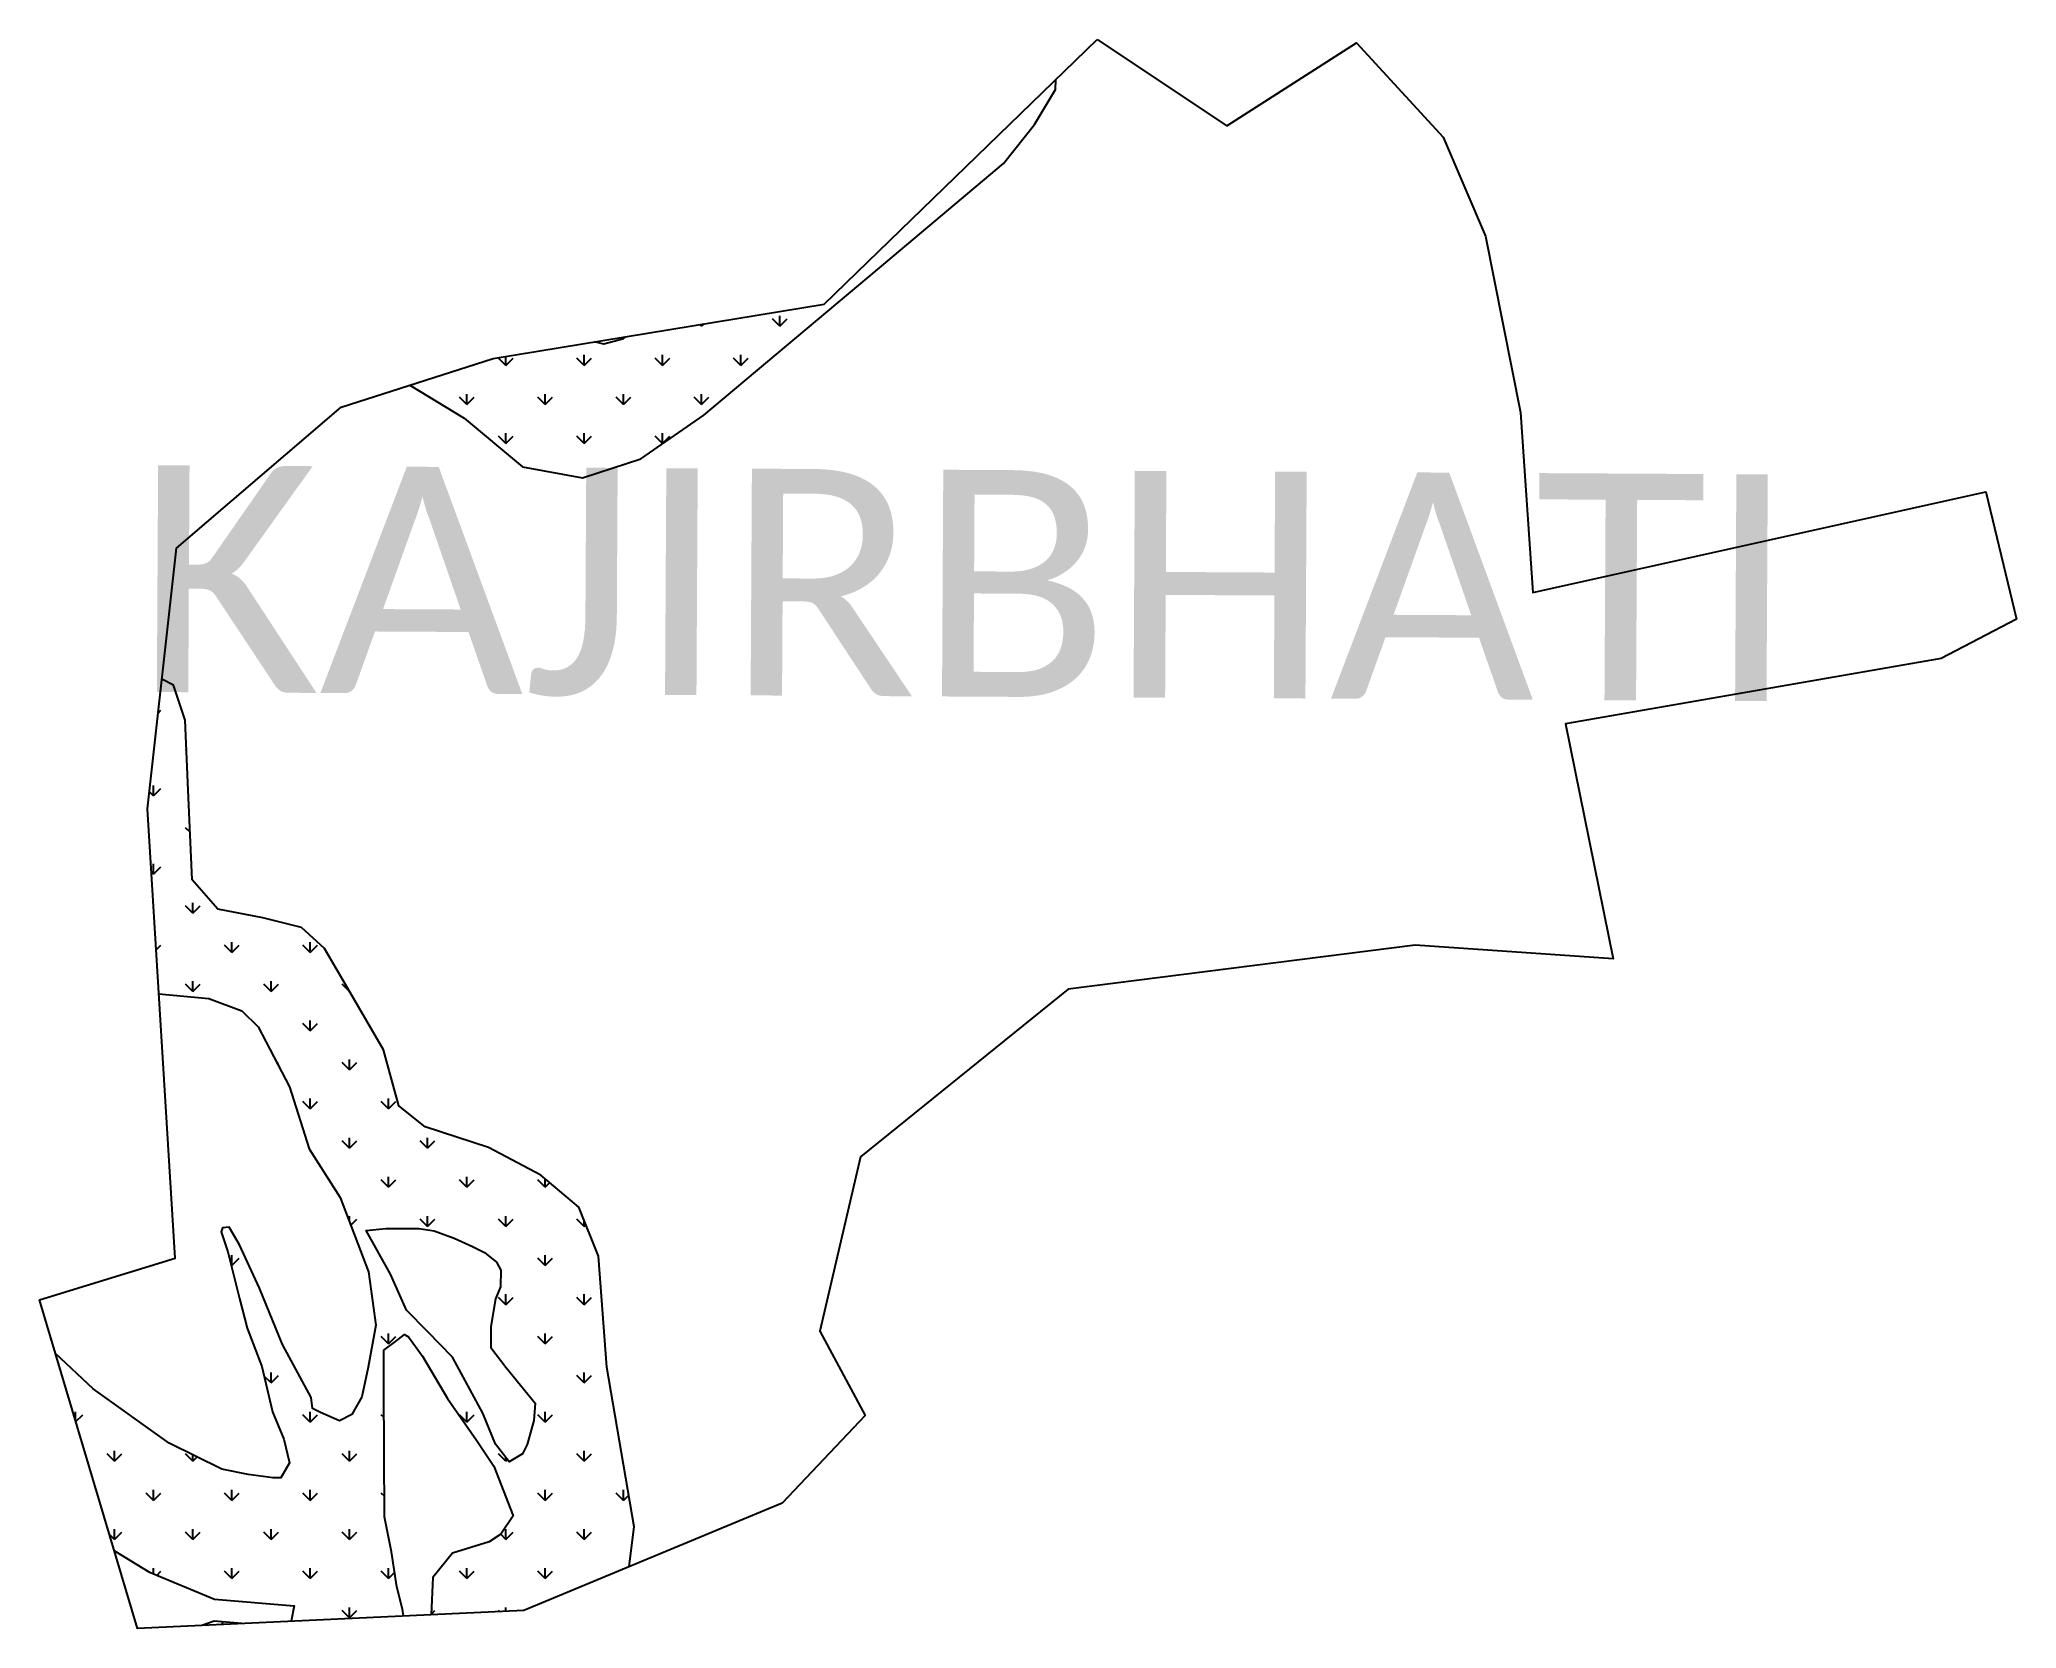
# Model space of a CAD drawing. Header units: metres. Extents: x 317274 to 318181, y 1892261 to 1892990.
import ezdxf

# ---------------------------------------------------------------- set-up
doc = ezdxf.new("R2010")
doc.units = ezdxf.units.M
for name, color, linetype in [('MANGROOVE BUFFER ZONE', 120, 'Continuous'), ('village', 3, 'Continuous'), ('VILLAGE NAME', 250, 'Continuous')]:
    doc.layers.add(name, color=color, linetype=linetype)
doc.styles.get("Standard").update_dxf_attribs({"font": 'simplex.shx'})

msp = doc.modelspace()

# ---------------------------------------------------------------- hatches: boundary and pattern name
h = msp.add_hatch()
h.set_pattern_fill('GRASS', color=4)
h.paths.add_polyline_path([(317578.73, 1892817.64), (317659.47, 1892885.15), (317716.28, 1892933), (317730.53, 1892951.01), (317740.11, 1892967), (317740.26, 1892971.49), (317633.99, 1892868.53), (317542.7, 1892853.55), (317541.41, 1892852.39), (317532.99, 1892850.21), (317528.56, 1892851.23), (317482.14, 1892843.62), (317443.94, 1892831.38), (317468.87, 1892816.22), (317495.54, 1892793.92), (317523.08, 1892788.82), (317549.95, 1892797.47)])
h = msp.add_hatch()
h.set_pattern_fill('GRASS', color=4)
h.paths.add_polyline_path([(317432, 1892371.15), (317432, 1892388.44), (317437.34, 1892392.5), (317441.4, 1892395.7), (317443.36, 1892394.58), (317449.73, 1892385.77), (317461.12, 1892366.3), (317474.43, 1892347.25), (317482.42, 1892335.33), (317491.37, 1892312.5), (317485.72, 1892304.09), (317480.29, 1892300.58), (317463.48, 1892295.3), (317454.48, 1892284.13), (317453.62, 1892267.12), (317496.15, 1892269.12), (317544.49, 1892289.17), (317546.83, 1892307.52), (317534.24, 1892380.64), (317530.48, 1892431.69), (317521.37, 1892454.15), (317504.04, 1892468.84), (317480, 1892481.55), (317450.95, 1892490.97), (317438.81, 1892500.67), (317431.76, 1892526.31), (317416.58, 1892552.61), (317404.82, 1892572.77), (317394.14, 1892582.46), (317376.44, 1892586.97), (317355.82, 1892590.93), (317344.01, 1892604.4), (317342.02, 1892649.08), (317340.81, 1892677.58), (317335.42, 1892693.62), (317330.15, 1892696.51), (317323.48, 1892636.97), (317328.72, 1892551.97), (317351.6, 1892549.94), (317366.81, 1892544.19), (317374.27, 1892536.84), (317388.67, 1892509.42), (317397.71, 1892480.86), (317411.9, 1892458.6), (317425, 1892424.46), (317428.35, 1892400.02), (317424.85, 1892380.77), (317421.82, 1892367.14), (317417.24, 1892358.94), (317411.63, 1892356.08), (317402.86, 1892359.86), (317399.18, 1892361.79), (317398.67, 1892366.79), (317385.41, 1892391.09), (317374.89, 1892417), (317365.67, 1892436.8), (317360.97, 1892444.92), (317357.89, 1892444.73), (317357.31, 1892442.87), (317360.46, 1892433.58), (317365.72, 1892412.16), (317369.25, 1892398.62), (317376.06, 1892381.07), (317380.93, 1892360.16), (317386.09, 1892347.63), (317388.76, 1892336.75), (317384.76, 1892329.98), (317381.16, 1892329.87), (317369.66, 1892331.41), (317357.64, 1892333.88), (317333.41, 1892345.88), (317298.58, 1892370.74), (317281.37, 1892386.91), (317308.36, 1892296.43), (317324.1, 1892286.84), (317354.21, 1892274.22), (317390.82, 1892271.16), (317389.5, 1892264.11), (317441.05, 1892266.53), (317440.49, 1892269.68), (317437.89, 1892279.85), (317435.49, 1892296.03), (317432.29, 1892312.03)])
h.paths.add_polyline_path([(317477.33, 1892359.6), (317463.47, 1892385.26), (317452.08, 1892397.01), (317442.4, 1892406.89), (317434.98, 1892423.33), (317423.87, 1892443.5), (317432.9, 1892444.39), (317440.13, 1892444.39), (317448.07, 1892444.34), (317455.01, 1892443.31), (317464.17, 1892439.97), (317472.7, 1892436.06), (317478.09, 1892433.26), (317483.59, 1892428.84), (317485.64, 1892425.18), (317485.53, 1892417.52), (317483.16, 1892412.14), (317481, 1892399.31), (317481.11, 1892389.72), (317488.01, 1892380.67), (317501.38, 1892364.23), (317500.73, 1892356.26), (317497.71, 1892345.26), (317495.66, 1892340.95), (317489.52, 1892337.29), (317483.15, 1892345.37)], flags=0)
h.paths.add_polyline_path([(317485.64, 1892425.18), (317483.59, 1892428.84), (317478.09, 1892433.26), (317472.7, 1892436.06), (317464.17, 1892439.97), (317455.01, 1892443.31), (317448.07, 1892444.34), (317440.13, 1892444.39), (317432.9, 1892444.39), (317423.87, 1892443.5), (317434.98, 1892423.33), (317442.4, 1892406.89), (317452.08, 1892397.01), (317463.47, 1892385.26), (317477.33, 1892359.6), (317483.15, 1892345.37), (317489.52, 1892337.29), (317495.66, 1892340.95), (317497.71, 1892345.26), (317500.73, 1892356.26), (317501.38, 1892364.23), (317488.01, 1892380.67), (317481.11, 1892389.72), (317481, 1892399.31), (317483.16, 1892412.14), (317485.53, 1892417.52)], flags=16)
h.paths.add_polyline_path([(317277.83, 1892620.79), (318099.66, 1892616.15), (318101.09, 1892868.24), (317279.25, 1892872.89)], flags=9)
at = {"layer": 'MANGROOVE BUFFER ZONE'}
h = msp.add_hatch(dxfattribs=at)
h.set_pattern_fill('GRASS', color=256, scale=18)
h.set_pattern_definition([(90, (0, 0), (-12.72792206, 12.72792206), [3.375, -22.08084413]), (45, (0, 0), (-12.72792206, 12.72792206), [3.375, -14.625]), (135, (0, 0), (-12.72792206, -12.72792206), [3.375, -14.625])])
h.paths.add_polyline_path([(317348.46, 1892262.19), (317366.76, 1892263.05), (317354.12, 1892264.15)], flags=17)

# ---------------------------------------------------------------- linework, layer by layer
at = {"color": 3, "flags": 128}
msp.add_lwpolyline([(317759.33, 1892989.96), (317818.7, 1892950.33)], dxfattribs=at)
at = {"layer": 'MANGROOVE BUFFER ZONE', "flags": 128}
for points in [[(317443.94, 1892831.38), (317468.87, 1892816.22), (317495.54, 1892793.92), (317523.08, 1892788.82), (317549.95, 1892797.47), (317578.73, 1892817.64), (317659.47, 1892885.15), (317716.28, 1892933), (317730.53, 1892951.01), (317740.11, 1892967), (317740.26, 1892971.49)], [(317542.7, 1892853.55), (317541.41, 1892852.39), (317532.99, 1892850.21), (317528.56, 1892851.23)], [(317544.49, 1892289.17), (317546.83, 1892307.52), (317534.24, 1892380.64), (317530.48, 1892431.69), (317521.37, 1892454.15), (317504.04, 1892468.84), (317480, 1892481.55), (317450.95, 1892490.97), (317438.81, 1892500.67), (317431.76, 1892526.31), (317416.58, 1892552.61), (317404.82, 1892572.77), (317394.14, 1892582.46), (317376.44, 1892586.97), (317355.82, 1892590.93), (317344.01, 1892604.4), (317342.02, 1892649.08), (317340.81, 1892677.58), (317335.42, 1892693.62), (317330.15, 1892696.51)], [(317328.72, 1892551.97), (317351.6, 1892549.94), (317366.81, 1892544.19), (317374.27, 1892536.84), (317388.67, 1892509.42), (317397.71, 1892480.86), (317411.9, 1892458.6), (317425, 1892424.46), (317428.35, 1892400.02), (317424.85, 1892380.77), (317421.82, 1892367.14), (317417.24, 1892358.94), (317411.63, 1892356.08), (317402.86, 1892359.86), (317399.18, 1892361.79), (317398.67, 1892366.79), (317385.41, 1892391.09), (317374.89, 1892417), (317365.67, 1892436.8), (317360.97, 1892444.92), (317357.89, 1892444.73), (317357.31, 1892442.87), (317360.46, 1892433.58), (317365.72, 1892412.16), (317369.25, 1892398.62), (317376.06, 1892381.07), (317380.93, 1892360.16), (317386.09, 1892347.63), (317388.76, 1892336.75), (317384.76, 1892329.98), (317381.16, 1892329.87), (317369.66, 1892331.41), (317357.64, 1892333.88), (317333.41, 1892345.88), (317298.58, 1892370.74), (317281.37, 1892386.91)], [(317441.05, 1892266.53), (317440.49, 1892269.68), (317437.89, 1892279.85), (317435.49, 1892296.03), (317432.29, 1892312.03), (317432, 1892371.15), (317432, 1892388.44), (317437.34, 1892392.5), (317441.4, 1892395.7), (317443.36, 1892394.58), (317449.73, 1892385.77), (317461.12, 1892366.3), (317474.43, 1892347.25), (317482.42, 1892335.33), (317491.37, 1892312.5), (317485.72, 1892304.09), (317480.29, 1892300.58), (317463.48, 1892295.3), (317454.48, 1892284.13), (317453.62, 1892267.12)], [(317308.36, 1892296.43), (317324.1, 1892286.84), (317354.21, 1892274.22), (317390.82, 1892271.16), (317389.5, 1892264.11)], [(317366.76, 1892263.05), (317354.12, 1892264.15), (317348.46, 1892262.19)]]:
    msp.add_lwpolyline(points, dxfattribs=at)
msp.add_lwpolyline([(317483.15, 1892345.37), (317477.33, 1892359.6), (317463.47, 1892385.26), (317452.08, 1892397.01), (317442.4, 1892406.89), (317434.98, 1892423.33), (317423.87, 1892443.5), (317432.9, 1892444.39), (317440.13, 1892444.39), (317448.07, 1892444.34), (317455.01, 1892443.31), (317464.17, 1892439.97), (317472.7, 1892436.06), (317478.09, 1892433.26), (317483.59, 1892428.84), (317485.64, 1892425.18), (317485.53, 1892417.52), (317483.16, 1892412.14), (317481, 1892399.31), (317481.11, 1892389.72), (317488.01, 1892380.67), (317501.38, 1892364.23), (317500.73, 1892356.26), (317497.71, 1892345.26), (317495.66, 1892340.95), (317489.52, 1892337.29)], close=True, dxfattribs=at)
at = {"layer": 'village', "color": 3}
for points in [[(318181.08, 1892724, 0), (318146.48, 1892705.87, 0), (317974.16, 1892675.9, 0), (317996.07, 1892568.12, 0), (317905.22, 1892574.3, 0), (317745.91, 1892554.25, 0), (317650.75, 1892477.3, 0), (317631.96, 1892397.31, 0), (317652.75, 1892358.57, 0), (317614.69, 1892318.29, 0), (317496.15, 1892269.12, 0), (317318.99, 1892260.8, 0), (317274, 1892411.65, 0), (317336.2, 1892430.67, 0), (317323.48, 1892636.97, 0), (317336.89, 1892756.6, 0), (317412.34, 1892821.26, 0), (317482.14, 1892843.62, 0), (317633.99, 1892868.53, 0), (317759.33, 1892989.96, 0)], [(317818.7, 1892950.33, 0), (317878.25, 1892988.49, 0), (317918.03, 1892945.22, 0), (317937.43, 1892899.8, 0), (317953.56, 1892818.85, 0), (317959.12, 1892736.28, 0), (318167.08, 1892782.43, 0), (318181.08, 1892724, 0)]]:
    msp.add_polyline3d(points, dxfattribs=at)

# ---------------------------------------------------------------- texts
at = {"layer": 'VILLAGE NAME', "insert": (317318.59, 1892794.63), "char_height": 104.0416, "attachment_point": 1, "rotation": 359.67619}
msp.add_mtext_dynamic_manual_height_columns('{\\fCalibri|b0|i0|c0|p34;KAJIRBHATI}', width=1468.3894, gutter_width=520.21, heights=[0], dxfattribs=at)

doc.saveas('drawing.dxf')
